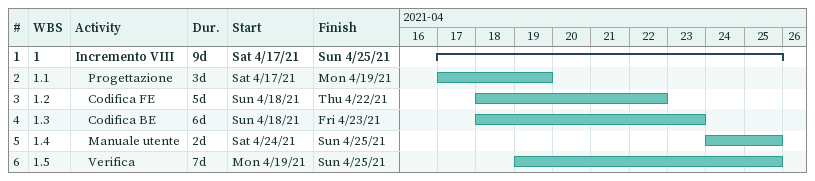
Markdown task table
| ID | WBS | Task | Duration | Start | Finish |
|---|---|---|---|---|---|
| 1 | 1 | **Incremento VIII** | 9d | 2021-04-17 | 2021-04-25 |
| 2 | 1.1 | Progettazione | 3d | 2021-04-17 | 2021-04-19 |
| 3 | 1.2 | Codifica FE | 5d | 2021-04-18 | 2021-04-22 |
| 4 | 1.3 | Codifica BE | 6d | 2021-04-18 | 2021-04-23 |
| 5 | 1.4 | Manuale utente | 2d | 2021-04-24 | 2021-04-25 |
| 6 | 1.5 | Verifica | 7d | 2021-04-19 | 2021-04-25 |
